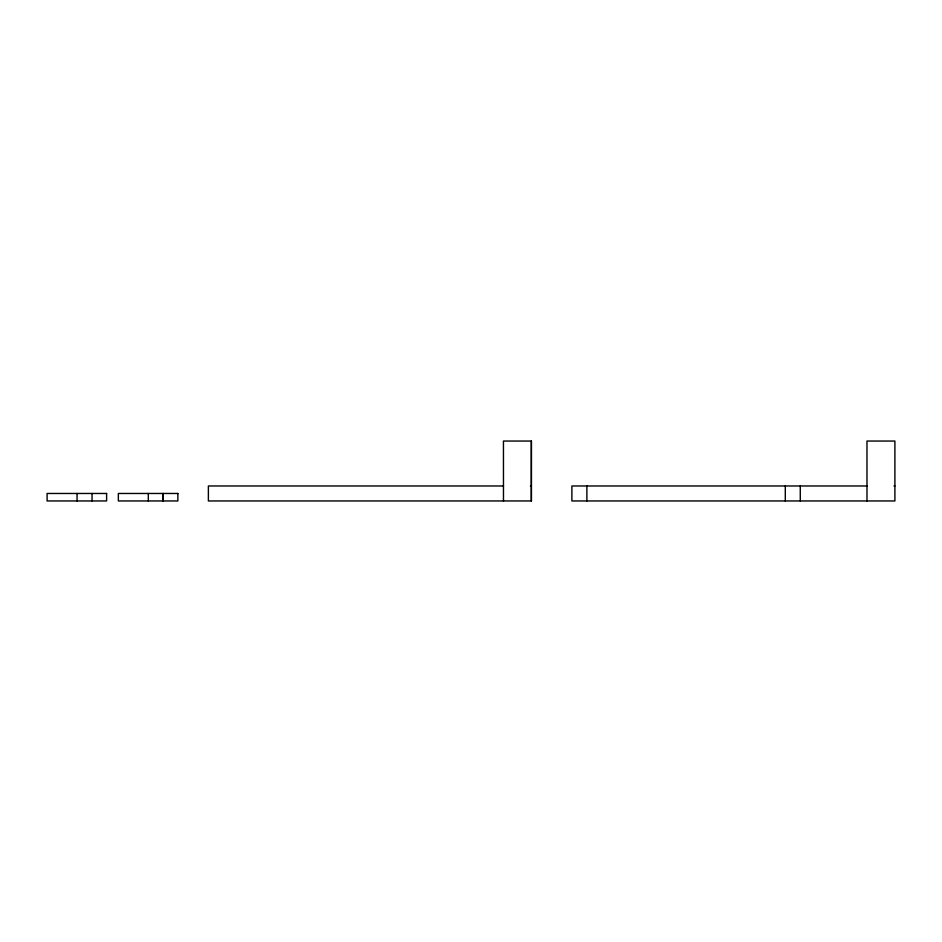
<?xml version="1.0" encoding="UTF-8"?>
<svg xmlns="http://www.w3.org/2000/svg" width="942" height="942" viewBox="0 0 942 942"><rect width="100%" height="100%" fill="white"/><g stroke="black" fill="none" stroke-linecap="round" stroke-linejoin="round"><path stroke-width="1.41" d="M503.487 485.978L208.382 485.978L208.382 500.956L531.394 500.956L531.394 441.044L503.452 441.044L503.475 500.956M530.37 485.978L531.394 485.978M866.993 485.978L571.888 485.978L571.888 500.956L894.9 500.956L894.9 441.044L866.97 441.044L866.981 500.956M893.97 485.978L894.9 485.978M800.276 485.978L800.276 500.956M785.298 485.978L785.298 500.956M586.878 485.978L586.878 500.956M531.37 441.044L531.347 500.956M163.296 493.467L163.296 500.956M162.884 493.467L162.884 500.956M148.318 493.467L148.318 500.956M92.045 493.467L92.045 500.956M77.056 493.467L77.056 500.956M106.611 493.467L47.1 493.467L47.1 500.956L106.611 500.956L106.611 493.467M177.861 493.467L118.351 493.467L118.351 500.956L177.861 500.956L177.861 493.467"/></g></svg>
